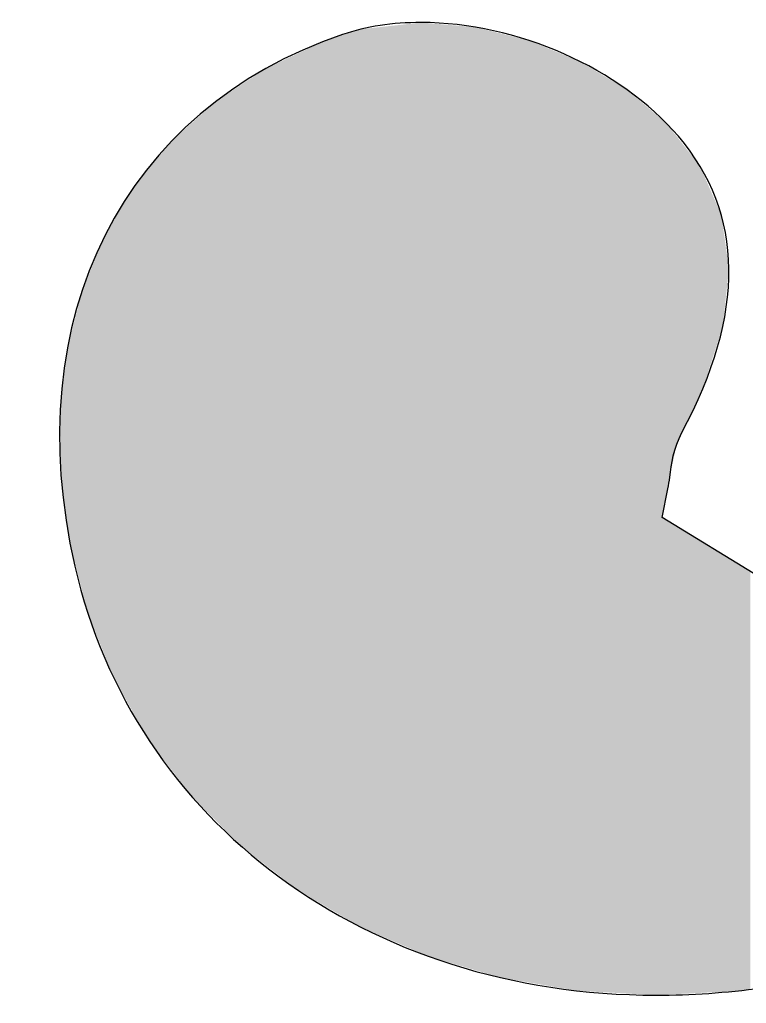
# Model space of a CAD drawing. Extents: x 274 to 390, y 552 to 644.
# Drawn here: x 319.89 to 328.59, y 561.32 to 573.09 of the extents above; entities that cross this region are included whole.
import ezdxf

# ---------------------------------------------------------------- set-up
doc = ezdxf.new("R2010")
doc.units = 0
doc.layers.add('LAYER_1', color=7, linetype='CONTINUOUS')

# ---------------------------------------------------------------- blocks, each defined once
blk = doc.blocks.new('*U1')
at = {"layer": 'LAYER_1', "color": 7}
for points in [[(324.266, 562.111), (324.13, 572.995), (324.266, 573.01)], [(324.298, 562.097), (324.266, 573.01), (324.298, 573.014)], [(324.266, 562.111), (324.266, 573.01), (324.298, 562.097)], [(324.41, 562.049), (324.298, 573.014), (324.41, 573.026)], [(324.298, 562.097), (324.298, 573.014), (324.41, 562.049)], [(324.556, 561.986), (324.41, 573.026), (324.556, 573.043)], [(324.41, 562.049), (324.41, 573.026), (324.556, 561.986)], [(324.556, 561.986), (324.556, 573.043), (324.561, 561.984)], [(324.561, 561.984), (324.556, 573.043), (324.561, 573.043)], [(324.699, 561.924), (324.561, 573.043), (324.699, 573.059)], [(324.561, 561.984), (324.561, 573.043), (324.699, 561.924)], [(324.699, 561.924), (324.699, 573.059), (324.715, 561.917)], [(324.715, 561.917), (324.699, 573.059), (324.715, 573.057)], [(324.715, 561.917), (324.715, 573.057), (324.783, 561.888)], [(324.783, 561.888), (324.715, 573.057), (324.783, 573.051)], [(324.783, 561.888), (324.783, 573.051), (324.844, 561.87)], [(324.844, 561.87), (324.783, 573.051), (324.844, 573.046)], [(324.844, 561.87), (324.844, 573.046), (324.895, 561.855)], [(324.895, 561.855), (324.844, 573.046), (324.895, 573.042)], [(324.895, 561.855), (324.895, 573.042), (324.915, 561.849)], [(324.915, 561.849), (324.895, 573.042), (324.915, 573.04)], [(324.915, 561.849), (324.915, 573.04), (324.933, 561.844)], [(324.933, 561.844), (324.915, 573.04), (324.933, 573.039)], [(324.933, 561.844), (324.933, 573.039), (324.969, 561.833)], [(324.969, 561.833), (324.933, 573.039), (324.969, 573.035)], [(324.969, 561.833), (324.969, 573.035), (324.98, 561.829)], [(324.98, 561.829), (324.969, 573.035), (324.98, 573.034)], [(324.98, 561.829), (324.98, 573.034), (325.106, 561.792)], [(325.106, 561.792), (324.98, 573.034), (325.106, 573.024)], [(325.106, 561.792), (325.106, 573.024), (325.275, 561.742)], [(325.275, 561.742), (325.106, 573.024), (325.275, 573.009)], [(325.275, 561.742), (325.275, 573.009), (325.349, 561.72)], [(325.349, 561.72), (325.275, 573.009), (325.349, 573.003)], [(325.349, 561.72), (325.349, 573.003), (325.603, 561.645)], [(325.603, 561.645), (325.349, 573.003), (325.603, 572.94)], [(323.698, 562.4), (323.517, 572.827), (323.698, 572.894)], [(323.723, 562.385), (323.698, 572.894), (323.723, 572.902)], [(323.698, 562.4), (323.698, 572.894), (323.723, 562.385)], [(323.773, 562.356), (323.723, 572.902), (323.773, 572.919)], [(323.723, 562.385), (323.723, 572.902), (323.773, 562.356)], [(323.813, 562.332), (323.773, 572.919), (323.813, 572.932)], [(323.773, 562.356), (323.773, 572.919), (323.813, 562.332)], [(323.852, 562.309), (323.813, 572.932), (323.852, 572.943)], [(323.813, 562.332), (323.813, 572.932), (323.852, 562.309)], [(323.907, 562.277), (323.852, 572.943), (323.907, 572.959)], [(323.852, 562.309), (323.852, 572.943), (323.907, 562.277)], [(323.976, 562.236), (323.907, 572.959), (323.976, 572.978)], [(323.907, 562.277), (323.907, 572.959), (323.976, 562.236)], [(323.976, 562.236), (323.976, 572.978), (323.977, 562.236)], [(323.977, 562.236), (323.976, 572.978), (323.977, 572.978)], [(324.13, 562.17), (323.977, 572.978), (324.13, 572.995)], [(323.977, 562.236), (323.977, 572.978), (324.13, 562.17)], [(324.13, 562.17), (324.13, 572.995), (324.266, 562.111)], [(325.603, 561.645), (325.603, 572.94), (325.604, 561.645)], [(325.604, 561.645), (325.603, 572.94), (325.604, 572.939)], [(325.604, 561.645), (325.604, 572.939), (325.609, 561.643)], [(325.609, 561.643), (325.604, 572.939), (325.609, 572.938)], [(325.609, 561.643), (325.609, 572.938), (325.646, 561.632)], [(325.646, 561.632), (325.609, 572.938), (325.646, 572.929)], [(325.646, 561.632), (325.646, 572.929), (325.953, 561.58)], [(325.953, 561.58), (325.646, 572.929), (325.953, 572.853)], [(323.411, 562.568), (323.233, 572.693), (323.411, 572.777)], [(323.437, 562.552), (323.411, 572.777), (323.437, 572.789)], [(323.411, 562.568), (323.411, 572.777), (323.437, 562.552)], [(323.458, 562.541), (323.437, 572.789), (323.458, 572.799)], [(323.437, 562.552), (323.437, 572.789), (323.458, 562.541)], [(323.517, 562.506), (323.458, 572.799), (323.517, 572.827)], [(323.458, 562.541), (323.458, 572.799), (323.517, 562.506)], [(323.517, 562.506), (323.517, 572.827), (323.698, 562.4)], [(325.953, 561.58), (325.953, 572.853), (325.993, 561.573)], [(325.993, 561.573), (325.953, 572.853), (325.993, 572.843)], [(325.993, 561.573), (325.993, 572.843), (326.041, 561.564)], [(326.041, 561.564), (325.993, 572.843), (326.041, 572.823)], [(326.041, 561.564), (326.041, 572.823), (326.073, 561.559)], [(326.073, 561.559), (326.041, 572.823), (326.073, 572.809)], [(326.073, 561.559), (326.073, 572.809), (326.114, 561.552)], [(326.114, 561.552), (326.073, 572.809), (326.114, 572.793)], [(326.114, 561.552), (326.114, 572.793), (326.258, 561.527)], [(326.258, 561.527), (326.114, 572.793), (326.258, 572.733)], [(323.233, 562.673), (322.919, 572.545), (323.233, 572.693)], [(323.233, 562.673), (323.233, 572.693), (323.411, 562.568)], [(326.258, 561.527), (326.258, 572.733), (326.276, 561.524)], [(326.276, 561.524), (326.258, 572.733), (326.276, 572.726)], [(326.276, 561.524), (326.276, 572.726), (326.408, 561.501)], [(326.408, 561.501), (326.276, 572.726), (326.408, 572.671)], [(326.408, 561.501), (326.408, 572.671), (326.559, 561.475)], [(326.559, 561.475), (326.408, 572.671), (326.559, 572.609)], [(322.919, 562.914), (322.839, 572.507), (322.919, 572.545)], [(322.919, 562.914), (322.919, 572.545), (323.233, 562.673)], [(326.559, 561.475), (326.559, 572.609), (326.559, 561.475)], [(326.559, 561.475), (326.559, 572.609), (326.559, 572.609)], [(326.559, 561.475), (326.559, 572.609), (326.598, 561.473)], [(326.598, 561.473), (326.559, 572.609), (326.598, 572.593)], [(326.598, 561.473), (326.598, 572.593), (326.606, 561.473)], [(326.606, 561.473), (326.598, 572.593), (326.606, 572.589)], [(326.606, 561.473), (326.606, 572.589), (326.695, 561.468)], [(326.695, 561.468), (326.606, 572.589), (326.695, 572.536)], [(326.695, 561.468), (326.695, 572.536), (326.792, 561.462)], [(326.792, 561.462), (326.695, 572.536), (326.792, 572.477)], [(322.773, 563.027), (322.691, 572.41), (322.773, 572.464)], [(322.839, 562.976), (322.773, 572.464), (322.839, 572.507)], [(322.773, 563.027), (322.773, 572.464), (322.839, 562.976)], [(322.839, 562.976), (322.839, 572.507), (322.919, 562.914)], [(326.792, 561.462), (326.792, 572.477), (326.936, 561.454)], [(326.936, 561.454), (326.792, 572.477), (326.936, 572.391)], [(322.559, 563.192), (322.489, 572.277), (322.559, 572.323)], [(322.582, 563.175), (322.559, 572.323), (322.582, 572.338)], [(322.559, 563.192), (322.559, 572.323), (322.582, 563.175)], [(322.691, 563.09), (322.582, 572.338), (322.691, 572.41)], [(322.582, 563.175), (322.582, 572.338), (322.691, 563.09)], [(322.691, 563.09), (322.691, 572.41), (322.773, 563.027)], [(326.936, 561.454), (326.936, 572.391), (326.947, 561.454)], [(326.947, 561.454), (326.936, 572.391), (326.947, 572.384)], [(326.947, 561.454), (326.947, 572.384), (327.164, 561.441)], [(327.164, 561.441), (326.947, 572.384), (327.164, 572.254)], [(322.351, 563.4), (322.3, 572.152), (322.351, 572.186)], [(322.489, 563.262), (322.351, 572.186), (322.489, 572.277)], [(322.351, 563.4), (322.351, 572.186), (322.489, 563.262)], [(322.489, 563.262), (322.489, 572.277), (322.559, 563.192)], [(327.164, 561.441), (327.164, 572.254), (327.276, 561.435)], [(327.276, 561.435), (327.164, 572.254), (327.276, 572.157)], [(322.237, 563.514), (322.135, 572.019), (322.237, 572.111)], [(322.3, 563.451), (322.237, 572.111), (322.3, 572.152)], [(322.237, 563.514), (322.237, 572.111), (322.3, 563.451)], [(322.3, 563.451), (322.3, 572.152), (322.351, 563.4)], [(327.276, 561.435), (327.276, 572.157), (327.284, 561.435)], [(327.284, 561.435), (327.276, 572.157), (327.284, 572.151)], [(327.284, 561.435), (327.284, 572.151), (327.292, 561.434)], [(327.292, 561.434), (327.284, 572.151), (327.292, 572.144)], [(327.292, 561.434), (327.292, 572.144), (327.311, 561.433)], [(327.311, 561.433), (327.292, 572.144), (327.311, 572.127)], [(327.311, 561.433), (327.311, 572.127), (327.329, 561.432)], [(327.329, 561.432), (327.311, 572.127), (327.329, 572.112)], [(327.329, 561.432), (327.329, 572.112), (327.41, 561.428)], [(327.41, 561.428), (327.329, 572.112), (327.41, 572.043)], [(322.135, 563.616), (321.963, 571.866), (322.135, 572.019)], [(322.135, 563.616), (322.135, 572.019), (322.237, 563.514)], [(327.41, 561.428), (327.41, 572.043), (327.424, 561.427)], [(327.424, 561.427), (327.41, 572.043), (327.424, 572.031)], [(327.424, 561.427), (327.424, 572.031), (327.482, 561.424)], [(327.482, 561.424), (327.424, 572.031), (327.482, 571.982)], [(327.482, 561.424), (327.482, 571.982), (327.512, 561.422)], [(327.512, 561.422), (327.482, 571.982), (327.512, 571.957)], [(327.512, 561.422), (327.512, 571.957), (327.513, 561.422)], [(327.513, 561.422), (327.512, 571.957), (327.513, 571.956)], [(327.513, 561.422), (327.513, 571.956), (327.547, 561.424)], [(327.547, 561.424), (327.513, 571.956), (327.547, 571.926)], [(321.963, 563.788), (321.809, 571.728), (321.963, 571.866)], [(321.963, 563.788), (321.963, 571.866), (322.135, 563.616)], [(327.547, 561.424), (327.547, 571.926), (327.587, 561.426)], [(327.587, 561.426), (327.547, 571.926), (327.587, 571.892)], [(327.587, 567.152), (327.587, 571.892), (327.597, 567.202)], [(327.597, 567.202), (327.587, 571.892), (327.597, 571.884)], [(327.597, 567.202), (327.597, 571.884), (327.604, 567.238)], [(327.604, 567.238), (327.597, 571.884), (327.604, 571.878)], [(327.604, 567.238), (327.604, 571.878), (327.619, 567.309)], [(327.619, 567.309), (327.604, 571.878), (327.619, 571.865)], [(327.619, 567.309), (327.619, 571.865), (327.64, 567.416)], [(327.64, 567.416), (327.619, 571.865), (327.64, 571.847)], [(327.64, 567.416), (327.64, 571.847), (327.65, 567.466)], [(327.65, 567.466), (327.64, 571.847), (327.65, 571.834)], [(327.65, 567.466), (327.65, 571.834), (327.651, 567.471)], [(327.651, 567.471), (327.65, 571.834), (327.651, 571.833)], [(327.651, 567.471), (327.651, 571.833), (327.66, 567.515)], [(327.66, 567.515), (327.651, 571.833), (327.66, 571.822)], [(321.809, 563.989), (321.743, 571.669), (321.809, 571.728)], [(321.809, 563.989), (321.809, 571.728), (321.963, 563.788)], [(327.66, 567.515), (327.66, 571.822), (327.674, 567.62)], [(327.674, 567.62), (327.66, 571.822), (327.674, 571.803)], [(327.674, 567.62), (327.674, 571.803), (327.757, 568.013)], [(327.757, 568.013), (327.674, 571.803), (327.757, 571.697)], [(321.679, 564.16), (321.451, 571.325), (321.679, 571.6)], [(321.714, 564.114), (321.679, 571.6), (321.714, 571.643)], [(321.679, 564.16), (321.679, 571.6), (321.714, 564.114)], [(321.743, 564.076), (321.714, 571.643), (321.743, 571.669)], [(321.714, 564.114), (321.714, 571.643), (321.743, 564.076)], [(321.743, 564.076), (321.743, 571.669), (321.809, 563.989)], [(327.757, 568.013), (327.757, 571.697), (327.763, 568.028)], [(327.763, 568.028), (327.757, 571.697), (327.763, 571.689)], [(327.763, 568.028), (327.763, 571.689), (327.765, 568.033)], [(327.765, 568.033), (327.763, 571.689), (327.765, 571.687)], [(327.765, 568.033), (327.765, 571.687), (327.792, 568.096)], [(327.792, 568.096), (327.765, 571.687), (327.792, 571.653)], [(327.792, 568.096), (327.792, 571.653), (327.801, 568.119)], [(327.801, 568.119), (327.792, 571.653), (327.801, 571.64)], [(327.801, 568.119), (327.801, 571.64), (327.808, 568.132)], [(327.808, 568.132), (327.801, 571.64), (327.808, 571.632)], [(327.808, 568.132), (327.808, 571.632), (327.815, 568.146)], [(327.815, 568.146), (327.808, 571.632), (327.815, 571.623)], [(327.815, 568.146), (327.815, 571.623), (327.855, 568.222)], [(327.855, 568.222), (327.815, 571.623), (327.855, 571.572)], [(327.855, 568.222), (327.855, 571.572), (327.889, 568.287)], [(327.889, 568.287), (327.855, 571.572), (327.889, 571.528)], [(327.889, 568.287), (327.889, 571.528), (327.907, 568.326)], [(327.907, 568.326), (327.889, 571.528), (327.907, 571.505)], [(327.907, 568.326), (327.907, 571.505), (327.967, 568.457)], [(327.967, 568.457), (327.907, 571.505), (327.967, 571.428)], [(327.967, 568.457), (327.967, 571.428), (328.02, 568.57)], [(328.02, 568.57), (327.967, 571.428), (328.02, 571.36)], [(328.02, 568.57), (328.02, 571.36), (328.038, 568.609)], [(328.038, 568.609), (328.02, 571.36), (328.038, 571.337)], [(321.451, 564.457), (321.376, 571.234), (321.451, 571.325)], [(321.451, 564.457), (321.451, 571.325), (321.679, 564.16)], [(328.038, 568.609), (328.038, 571.337), (328.04, 568.614)], [(328.04, 568.614), (328.038, 571.337), (328.04, 571.332)], [(328.04, 568.614), (328.04, 571.332), (328.064, 568.665)], [(328.064, 568.665), (328.04, 571.332), (328.064, 571.277)], [(328.064, 568.665), (328.064, 571.277), (328.07, 568.677)], [(328.07, 568.677), (328.064, 571.277), (328.07, 571.264)], [(328.07, 568.677), (328.07, 571.264), (328.144, 568.91)], [(328.144, 568.91), (328.07, 571.264), (328.144, 571.092)], [(321.315, 564.696), (321.272, 571.109), (321.315, 571.16)], [(321.376, 564.589), (321.315, 571.16), (321.376, 571.234)], [(321.315, 564.696), (321.315, 571.16), (321.376, 564.589)], [(321.376, 564.589), (321.376, 571.234), (321.451, 564.457)], [(321.272, 564.771), (321.169, 570.937), (321.272, 571.109)], [(321.272, 564.771), (321.272, 571.109), (321.315, 564.696)], [(328.144, 568.91), (328.144, 571.092), (328.216, 569.133)], [(328.216, 569.133), (328.144, 571.092), (328.216, 570.928)], [(321.169, 564.951), (321.031, 570.707), (321.169, 570.937)], [(321.169, 564.951), (321.169, 570.937), (321.272, 564.771)], [(328.216, 569.133), (328.216, 570.928), (328.275, 569.316)], [(328.275, 569.316), (328.216, 570.928), (328.275, 570.792)], [(328.275, 569.316), (328.275, 570.792), (328.292, 569.371)], [(328.292, 569.371), (328.275, 570.792), (328.292, 570.752)], [(320.996, 565.28), (320.93, 570.539), (320.996, 570.649)], [(321, 565.27), (320.996, 570.649), (321, 570.655)], [(320.996, 565.28), (320.996, 570.649), (321, 565.27)], [(321.031, 565.193), (321, 570.655), (321.031, 570.707)], [(321, 565.27), (321, 570.655), (321.031, 565.193)], [(321.031, 565.193), (321.031, 570.707), (321.169, 564.951)], [(328.292, 569.371), (328.292, 570.752), (328.298, 569.39)], [(328.298, 569.39), (328.292, 570.752), (328.298, 570.708)], [(328.298, 569.39), (328.298, 570.708), (328.301, 569.397)], [(328.301, 569.397), (328.298, 570.708), (328.301, 570.691)], [(328.301, 569.397), (328.301, 570.691), (328.308, 569.42)], [(328.308, 569.42), (328.301, 570.691), (328.308, 570.639)], [(320.93, 565.443), (320.915, 570.514), (320.93, 570.539)], [(320.93, 565.443), (320.93, 570.539), (320.996, 565.28)], [(328.308, 569.42), (328.308, 570.639), (328.362, 569.923)], [(328.362, 569.923), (328.308, 570.639), (328.362, 570.256)], [(320.915, 565.48), (320.772, 570.169), (320.915, 570.514)], [(320.915, 565.48), (320.915, 570.514), (320.93, 565.443)], [(328.362, 569.923), (328.362, 570.256), (328.377, 570.064)], [(328.377, 570.064), (328.362, 570.256), (328.377, 570.149)], [(320.772, 565.836), (320.71, 570.02), (320.772, 570.169)], [(320.772, 565.836), (320.772, 570.169), (320.915, 565.48)], [(328.377, 570.064), (328.377, 570.149), (328.382, 570.112)], [(320.71, 565.99), (320.663, 569.908), (320.71, 570.02)], [(320.71, 565.99), (320.71, 570.02), (320.772, 565.836)], [(320.646, 566.242), (320.496, 569.281), (320.646, 569.865)], [(320.663, 566.172), (320.646, 569.865), (320.663, 569.908)], [(320.646, 566.242), (320.646, 569.865), (320.663, 566.172)], [(320.663, 566.172), (320.663, 569.908), (320.71, 565.99)], [(320.496, 566.831), (320.466, 569.167), (320.496, 569.281)], [(320.496, 566.831), (320.496, 569.281), (320.646, 566.242)], [(320.466, 567.055), (320.46, 569.113), (320.466, 569.167)], [(320.466, 567.055), (320.466, 569.167), (320.496, 566.831)], [(320.46, 567.102), (320.388, 568.501), (320.46, 569.113)], [(320.46, 567.102), (320.46, 569.113), (320.466, 567.055)], [(320.388, 567.644), (320.379, 568.424), (320.388, 568.501)], [(320.388, 567.644), (320.388, 568.501), (320.46, 567.102)], [(327.587, 561.426), (327.587, 567.152), (327.597, 561.426)], [(327.597, 561.426), (327.587, 567.152), (327.597, 567.13)], [(327.597, 561.426), (327.597, 567.13), (327.604, 561.427)], [(327.604, 561.427), (327.597, 567.13), (327.604, 567.125)], [(327.604, 561.427), (327.604, 567.125), (327.619, 561.427)], [(327.619, 561.427), (327.604, 567.125), (327.619, 567.116)], [(327.619, 561.427), (327.619, 567.116), (327.64, 561.429)], [(327.64, 561.429), (327.619, 567.116), (327.64, 567.103)], [(327.64, 561.429), (327.64, 567.103), (327.65, 561.429)], [(327.65, 561.429), (327.64, 567.103), (327.65, 567.097)], [(327.65, 561.429), (327.65, 567.097), (327.651, 561.429)], [(327.651, 561.429), (327.65, 567.097), (327.651, 567.096)], [(327.651, 561.429), (327.651, 567.096), (327.66, 561.43)], [(327.66, 561.43), (327.651, 567.096), (327.66, 567.091)], [(327.66, 561.43), (327.66, 567.091), (327.674, 561.43)], [(327.674, 561.43), (327.66, 567.091), (327.674, 567.082)], [(327.674, 561.43), (327.674, 567.082), (327.757, 561.435)], [(327.757, 561.435), (327.674, 567.082), (327.757, 567.032)], [(327.757, 561.435), (327.757, 567.032), (327.763, 561.435)], [(327.763, 561.435), (327.757, 567.032), (327.763, 567.028)], [(327.763, 561.435), (327.763, 567.028), (327.765, 561.435)], [(327.765, 561.435), (327.763, 567.028), (327.765, 567.027)], [(327.765, 561.435), (327.765, 567.027), (327.792, 561.436)], [(327.792, 561.436), (327.765, 567.027), (327.792, 567.011)], [(327.792, 561.436), (327.792, 567.011), (327.801, 561.437)], [(327.801, 561.437), (327.792, 567.011), (327.801, 567.005)], [(327.801, 561.437), (327.801, 567.005), (327.808, 561.437)], [(327.808, 561.437), (327.801, 567.005), (327.808, 567.001)], [(327.808, 561.437), (327.808, 567.001), (327.815, 561.438)], [(327.815, 561.438), (327.808, 567.001), (327.815, 566.997)], [(327.815, 561.438), (327.815, 566.997), (327.855, 561.44)], [(327.855, 561.44), (327.815, 566.997), (327.855, 566.972)], [(327.855, 561.44), (327.855, 566.972), (327.889, 561.441)], [(327.889, 561.441), (327.855, 566.972), (327.889, 566.951)], [(327.889, 561.441), (327.889, 566.951), (327.907, 561.442)], [(327.907, 561.442), (327.889, 566.951), (327.907, 566.94)], [(327.907, 561.442), (327.907, 566.94), (327.967, 561.446)], [(327.967, 561.446), (327.907, 566.94), (327.967, 566.903)], [(327.967, 561.446), (327.967, 566.903), (328.02, 561.448)], [(328.02, 561.448), (327.967, 566.903), (328.02, 566.871)], [(328.02, 561.448), (328.02, 566.871), (328.038, 561.449)], [(328.038, 561.449), (328.02, 566.871), (328.038, 566.86)], [(328.038, 561.449), (328.038, 566.86), (328.04, 561.449)], [(328.04, 561.449), (328.038, 566.86), (328.04, 566.859)], [(328.04, 561.449), (328.04, 566.859), (328.064, 561.451)], [(328.064, 561.451), (328.04, 566.859), (328.064, 566.844)], [(328.064, 561.451), (328.064, 566.844), (328.07, 561.451)], [(328.07, 561.451), (328.064, 566.844), (328.07, 566.841)], [(328.07, 561.451), (328.07, 566.841), (328.144, 561.455)], [(328.144, 561.455), (328.07, 566.841), (328.144, 566.795)], [(328.144, 561.455), (328.144, 566.795), (328.216, 561.458)], [(328.216, 561.458), (328.144, 566.795), (328.216, 566.751)], [(328.216, 561.458), (328.216, 566.751), (328.275, 561.461)], [(328.275, 561.461), (328.216, 566.751), (328.275, 566.715)], [(328.275, 561.461), (328.275, 566.715), (328.292, 561.462)], [(328.292, 561.462), (328.275, 566.715), (328.292, 566.704)], [(328.292, 561.462), (328.292, 566.704), (328.298, 561.463)], [(328.298, 561.463), (328.292, 566.704), (328.298, 566.701)], [(328.298, 561.463), (328.298, 566.701), (328.301, 561.463)], [(328.301, 561.463), (328.298, 566.701), (328.301, 566.699)], [(328.301, 561.463), (328.301, 566.699), (328.308, 561.463)], [(328.308, 561.463), (328.301, 566.699), (328.308, 566.695)], [(328.308, 561.463), (328.308, 566.695), (328.362, 561.466)], [(328.362, 561.466), (328.308, 566.695), (328.362, 566.662)], [(328.362, 561.466), (328.362, 566.662), (328.377, 561.467)], [(328.377, 561.467), (328.362, 566.662), (328.377, 566.652)], [(328.377, 561.467), (328.377, 566.652), (328.382, 561.467)], [(328.382, 561.467), (328.377, 566.652), (328.382, 566.649)], [(328.382, 561.467), (328.382, 566.649), (328.402, 561.468)], [(328.402, 561.468), (328.382, 566.649), (328.402, 566.637)], [(328.402, 561.468), (328.402, 566.637), (328.433, 561.47)], [(328.433, 561.47), (328.402, 566.637), (328.433, 566.618)], [(328.433, 561.47), (328.433, 566.618), (328.445, 561.47)], [(328.445, 561.47), (328.433, 566.618), (328.445, 566.611)], [(328.445, 561.47), (328.445, 566.611), (328.456, 561.471)], [(328.456, 561.471), (328.445, 566.611), (328.456, 566.604)], [(328.456, 561.471), (328.456, 566.604), (328.464, 561.472)], [(328.464, 561.472), (328.456, 566.604), (328.464, 566.599)], [(328.464, 561.472), (328.464, 566.599), (328.544, 561.481)], [(328.544, 561.481), (328.464, 566.599), (328.544, 566.55)], [(328.544, 561.481), (328.544, 566.55), (328.637, 561.492)], [(328.637, 561.492), (328.544, 566.55), (328.637, 566.493)]]:
    blk.add_solid(points, dxfattribs=at)

msp = doc.modelspace()

# ---------------------------------------------------------------- linework, layer by layer
at = {"layer": 'LAYER_1'}
for points, knots in [([(327.292, 551.62), (324.004, 551.62), (320.723, 552.821), (317.538, 555.191), (316.349, 556.075), (315.288, 557.216), (314.263, 558.318), (313.873, 558.738), (313.482, 559.157), (313.085, 559.565), (312.366, 560.302), (311.658, 561.05), (310.951, 561.799), (310.096, 562.702), (309.241, 563.606), (308.366, 564.49), (307.936, 564.925), (307.311, 565.192), (306.455, 565.311), (306.455, 565.311), (305.478, 565.445), (305.478, 565.445), (305.478, 565.445), (306.39, 563.751), (306.524, 563.508), (307.054, 562.551), (307.132, 561.538), (306.744, 560.656), (306.359, 559.779), (305.566, 559.156), (304.512, 558.902), (304.077, 558.797), (303.644, 558.743), (303.226, 558.743), (301.301, 558.743), (299.846, 559.846), (299.334, 561.693), (298.958, 563.054), (299.006, 564.593), (299.053, 566.082), (299.076, 566.839), (299.109, 567.894), (297.612, 567.982), (294.12, 568.189), (290.903, 569.704), (287.486, 572.75), (285.411, 574.6), (284.214, 577.168), (283.718, 580.835), (283.293, 583.98), (283.577, 586.612), (284.611, 589.119), (284.611, 589.119), (284.93, 589.894), (284.93, 589.894), (284.93, 589.894), (283.74, 589.773), (283.74, 589.773), (283.562, 589.758), (283.474, 589.747), (283.389, 589.726), (282.666, 589.541), (282.156, 589.455), (281.785, 589.455), (281.401, 589.455), (281.268, 589.548), (281.201, 589.617), (280.902, 589.929), (280.918, 590.966), (280.956, 591.914), (280.983, 592.583), (280.931, 593.104), (280.588, 593.469), (280.234, 593.849), (279.684, 593.913), (279.193, 593.927), (279.193, 593.927), (278.991, 593.932), (278.991, 593.932), (278.03, 593.952), (277.472, 594.004), (277.177, 594.834), (277.026, 595.255), (276.584, 595.397), (276.194, 595.522), (276.002, 595.583), (275.785, 595.653), (275.683, 595.732), (275.525, 595.854), (275.349, 595.979), (275.169, 596.104), (274.707, 596.429), (274.074, 596.874), (274.03, 597.182), (273.974, 597.574), (274.083, 598.16), (275.676, 598.72), (276.394, 598.972), (277.117, 599.308), (277.376, 600.384), (277.428, 600.427), (277.83, 600.629), (278.212, 600.694), (280.833, 601.14), (281.012, 601.346), (281.02, 603.855), (281.024, 605.375), (281.187, 605.375), (281.458, 605.375), (281.779, 605.375), (282.279, 605.253), (282.725, 605.133), (282.993, 605.062), (283.217, 605.026), (283.409, 605.026), (283.861, 605.026), (284.098, 605.225), (284.217, 605.392), (284.502, 605.789), (284.365, 606.334), (284.238, 606.709), (283.436, 609.071), (283.105, 611.319), (283.228, 613.582), (283.598, 620.445), (289.131, 626.55), (295.561, 627.191), (295.74, 627.209), (295.917, 627.249), (296.093, 627.29), (296.229, 627.321), (296.364, 627.354), (296.502, 627.368), (297.014, 627.417), (297.374, 627.582), (297.602, 627.869), (297.919, 628.267), (297.896, 628.807), (297.841, 629.233), (297.841, 629.233), (297.758, 629.837), (297.758, 629.837), (297.598, 630.98), (297.433, 632.162), (297.654, 633.192), (298.133, 635.417), (299.576, 636.693), (301.612, 636.693), (302.537, 636.693), (303.527, 636.422), (304.476, 635.908), (305.402, 635.407), (305.582, 634.36), (305.569, 633.57), (305.561, 633.046), (305.527, 632.522), (305.49, 631.936), (305.49, 631.936), (305.384, 630.121), (305.384, 630.121), (305.384, 630.121), (306.177, 630.562), (306.177, 630.562), (307.966, 631.558), (309.43, 632.91), (310.784, 634.816), (313.017, 637.961), (315.486, 640.356), (318.331, 642.139), (320.604, 643.563), (323.096, 644.255), (325.948, 644.255), (326.79, 644.255), (327.683, 644.193), (328.601, 644.071), (332.911, 643.496), (337.137, 641.75), (341.9, 638.578), (341.9, 638.578), (342.293, 638.316), (342.293, 638.316), (342.293, 638.316), (343.104, 639.388), (343.368, 639.731), (343.954, 640.496), (344.56, 641.287), (345.118, 642.093), (345.708, 642.943), (346.734, 643.493), (347.732, 643.493), (348.088, 643.493), (348.422, 643.424), (348.723, 643.287), (349.083, 643.123), (349.312, 642.928), (349.367, 642.737), (349.407, 642.597), (349.357, 642.421), (349.22, 642.213), (347.28, 639.279), (347.258, 636.108), (349.151, 632.52), (349.453, 631.949), (349.742, 631.372), (350.031, 630.795), (350.031, 630.795), (350.576, 629.713), (350.576, 629.713), (350.576, 629.713), (351.6, 629.824), (351.6, 629.824), (351.6, 629.824), (351.815, 630.5), (351.871, 630.686), (351.991, 631.087), (352.104, 631.467), (352.258, 631.826), (352.323, 631.979), (352.383, 632.136), (352.443, 632.293), (352.802, 633.231), (353.029, 633.72), (353.874, 633.72), (353.874, 633.72), (354.021, 633.715), (354.022, 633.715), (354.488, 633.715), (354.806, 634.042), (355.085, 634.329), (355.085, 634.329), (355.221, 634.466), (355.221, 634.466), (355.649, 634.88), (356.098, 635.099), (356.518, 635.099), (357.067, 635.099), (357.59, 634.716), (357.99, 634.023), (358.673, 632.837), (359.483, 631.751), (360.113, 630.937), (360.347, 630.635), (360.763, 630.635), (360.899, 630.635), (361.184, 630.635), (361.472, 630.691), (361.583, 630.716), (362.825, 630.989), (364.031, 631.128), (365.166, 631.128), (367.875, 631.128), (370.344, 630.332), (372.505, 628.763), (375.34, 626.702), (378.185, 624.003), (377.786, 619.611), (377.47, 616.143), (375.975, 613.159), (373.215, 610.49), (373.215, 610.49), (372.793, 610.082), (372.793, 610.082), (372.793, 610.082), (373.263, 609.73), (373.263, 609.73), (373.658, 609.434), (374.069, 609.157), (374.476, 608.884), (375.352, 608.295), (376.179, 607.74), (376.788, 607.022), (377.91, 605.7), (379.159, 605.429), (380.688, 605.429), (380.923, 605.429), (381.165, 605.435), (381.413, 605.442), (383.359, 605.5), (389.5, 605.442), (389.5, 605.442), (389.5, 605.442), (389.5, 591.159), (389.5, 591.159), (389.5, 591.159), (382.038, 591.159), (381.52, 591.159), (380.263, 591.159), (378.63, 590.985), (377.148, 589.627), (376.54, 589.069), (375.802, 588.648), (375.02, 588.203), (374.655, 587.995), (374.291, 587.787), (373.94, 587.565), (373.404, 587.227), (373.133, 586.854), (373.11, 586.424), (373.078, 585.826), (373.562, 585.371), (373.929, 585.081), (374.587, 584.562), (375.212, 583.992), (375.79, 583.453), (377.634, 581.731), (378.542, 578.985), (378.28, 575.916), (377.964, 572.216), (376.006, 568.674), (373.291, 566.894), (371.129, 565.477), (368.803, 564.787), (366.179, 564.787), (365.094, 564.787), (363.972, 564.901), (362.75, 565.138), (362.202, 565.243), (361.658, 565.371), (361.093, 565.505), (361.093, 565.505), (359.816, 565.799), (359.816, 565.799), (359.816, 565.799), (359.581, 565.076), (359.581, 565.076), (359.238, 563.998), (359, 563.382), (358.092, 563.247), (357.74, 563.196), (357.566, 562.887), (357.44, 562.66), (357.44, 562.66), (357.381, 562.56), (357.381, 562.56), (356.96, 561.879), (356.626, 561.785), (356.329, 561.785), (356.061, 561.785), (355.717, 561.87), (355.216, 562.062), (353.488, 562.719), (352.42, 563.912), (351.646, 566.053), (351.646, 566.053), (351.229, 567.204), (351.229, 567.204), (351.229, 567.204), (350.721, 566.091), (350.721, 566.091), (348.927, 562.164), (347.468, 558.285), (349.29, 553.999), (349.353, 553.852), (349.438, 553.7), (349.527, 553.548), (349.851, 552.993), (349.872, 552.896), (349.484, 552.633), (349.094, 552.367), (348.619, 552.215), (348.181, 552.215), (347.882, 552.215), (347.463, 552.285), (347.161, 552.621), (346.906, 552.903), (346.632, 553.173), (346.358, 553.443), (345.524, 554.265), (344.737, 555.04), (344.501, 556.178), (344.458, 556.388), (344.368, 556.563), (344.273, 556.75), (344.231, 556.833), (344.185, 556.925), (344.138, 557.029), (344.138, 557.029), (343.909, 557.537), (343.909, 557.537), (343.909, 557.537), (342.635, 556.799), (342.635, 556.799), (342.071, 556.477), (341.528, 556.166), (341.003, 555.828), (337.478, 553.562), (333.346, 552.171), (328.72, 551.693), (328.245, 551.645), (327.765, 551.62), (327.292, 551.62)], [0, 0, 0, 0, 1, 1, 1, 2, 2, 2, 3, 3, 3, 4, 4, 4, 5, 5, 5, 6, 6, 6, 7, 7, 7, 8, 8, 8, 9, 9, 9, 10, 10, 10, 11, 11, 11, 12, 12, 12, 13, 13, 13, 14, 14, 14, 15, 15, 15, 16, 16, 16, 17, 17, 17, 18, 18, 18, 19, 19, 19, 20, 20, 20, 21, 21, 21, 22, 22, 22, 23, 23, 23, 24, 24, 24, 25, 25, 25, 26, 26, 26, 27, 27, 27, 28, 28, 28, 29, 29, 29, 30, 30, 30, 31, 31, 31, 32, 32, 32, 33, 33, 33, 34, 34, 34, 35, 35, 35, 36, 36, 36, 37, 37, 37, 38, 38, 38, 39, 39, 39, 40, 40, 40, 41, 41, 41, 42, 42, 42, 43, 43, 43, 44, 44, 44, 45, 45, 45, 46, 46, 46, 47, 47, 47, 48, 48, 48, 49, 49, 49, 50, 50, 50, 51, 51, 51, 52, 52, 52, 53, 53, 53, 54, 54, 54, 55, 55, 55, 56, 56, 56, 57, 57, 57, 58, 58, 58, 59, 59, 59, 60, 60, 60, 61, 61, 61, 62, 62, 62, 63, 63, 63, 64, 64, 64, 65, 65, 65, 66, 66, 66, 67, 67, 67, 68, 68, 68, 69, 69, 69, 70, 70, 70, 71, 71, 71, 72, 72, 72, 73, 73, 73, 74, 74, 74, 75, 75, 75, 76, 76, 76, 77, 77, 77, 78, 78, 78, 79, 79, 79, 80, 80, 80, 81, 81, 81, 82, 82, 82, 83, 83, 83, 84, 84, 84, 85, 85, 85, 86, 86, 86, 87, 87, 87, 88, 88, 88, 89, 89, 89, 90, 90, 90, 91, 91, 91, 92, 92, 92, 93, 93, 93, 94, 94, 94, 95, 95, 95, 96, 96, 96, 97, 97, 97, 98, 98, 98, 99, 99, 99, 100, 100, 100, 101, 101, 101, 102, 102, 102, 103, 103, 103, 104, 104, 104, 105, 105, 105, 106, 106, 106, 107, 107, 107, 108, 108, 108, 109, 109, 109, 110, 110, 110, 111, 111, 111, 112, 112, 112, 113, 113, 113, 114, 114, 114, 115, 115, 115, 116, 116, 116, 117, 117, 117, 118, 118, 118, 119, 119, 119, 120, 120, 120, 121, 121, 121, 122, 122, 122, 123, 123, 123, 124, 124, 124, 125, 125, 125, 126, 126, 126, 127, 127, 127, 128, 128, 128, 129, 129, 129, 130, 130, 130, 130]), ([(324.561, 577.523), (320.515, 577.523), (316.932, 574.408), (316.403, 570.431), (315.89, 566.565), (316.814, 563.157), (319.077, 560.574), (321.356, 557.972), (324.851, 556.479), (328.665, 556.479), (329.415, 556.479), (330.179, 556.537), (330.934, 556.651), (331.643, 556.758), (332.286, 557.146), (332.853, 557.486), (333.235, 557.718), (333.479, 558.419), (333.328, 558.851), (332.812, 560.333), (330.977, 561.54), (329.237, 561.54), (329.08, 561.54), (328.925, 561.53), (328.773, 561.509), (328.351, 561.451), (327.927, 561.422), (327.513, 561.422), (324.054, 561.422), (321.257, 563.484), (320.554, 566.554), (319.873, 569.526), (321.131, 572.022), (323.759, 572.915), (324.041, 573.011), (324.357, 573.059), (324.699, 573.059), (325.845, 573.059), (327.082, 572.512), (327.777, 571.697), (328.57, 570.771), (328.584, 569.578), (327.819, 568.154), (327.719, 567.967), (327.694, 567.774), (327.674, 567.62), (327.668, 567.572), (327.663, 567.525), (327.653, 567.48), (327.653, 567.48), (327.584, 567.138), (327.584, 567.138), (327.584, 567.138), (328.744, 566.428), (328.744, 566.428), (328.744, 566.428), (329.007, 566.845), (329.007, 566.845), (329.174, 567.11), (329.361, 567.369), (329.548, 567.629), (329.984, 568.233), (330.434, 568.859), (330.67, 569.586), (331.179, 571.151), (330.827, 572.982), (329.706, 574.608), (328.513, 576.339), (326.731, 577.425), (324.938, 577.514), (324.812, 577.521), (324.687, 577.523), (324.561, 577.523)], [0, 0, 0, 0, 1, 1, 1, 2, 2, 2, 3, 3, 3, 4, 4, 4, 5, 5, 5, 6, 6, 6, 7, 7, 7, 8, 8, 8, 9, 9, 9, 10, 10, 10, 11, 11, 11, 12, 12, 12, 13, 13, 13, 14, 14, 14, 15, 15, 15, 16, 16, 16, 17, 17, 17, 18, 18, 18, 19, 19, 19, 20, 20, 20, 21, 21, 21, 22, 22, 22, 23, 23, 23, 24, 24, 24, 24])]:
    msp.add_open_spline(points, degree=3, knots=knots, dxfattribs=at)

# ---------------------------------------------------------------- block references
at = {"layer": 'LAYER_1', "color": 7}
msp.add_blockref('*U1', (0, 0), dxfattribs=at)

doc.saveas('drawing.dxf')
